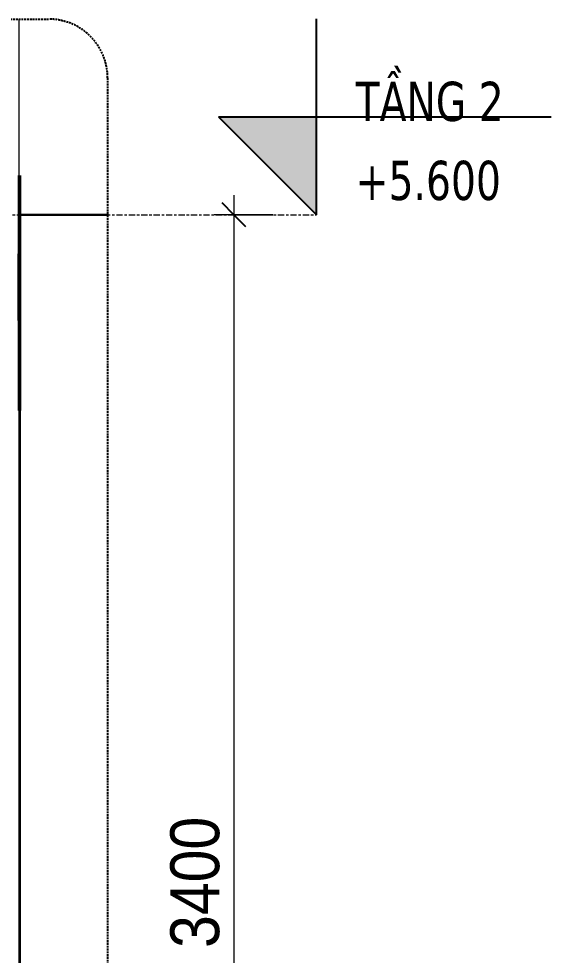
# Model space of a CAD drawing. Header units: millimetres. Extents: x 67190 to 250421, y 542 to 78637.
# Drawn here: x 93019 to 94380, y 3710 to 6100 of the extents above; entities that cross this region are included whole.
import ezdxf

# ---------------------------------------------------------------- set-up
doc = ezdxf.new("R2010")
doc.units = ezdxf.units.MM
doc.linetypes.add('Centre', pattern=[31.75, 6.35, -4.7625, 15.875, -4.7625])
doc.linetypes.add('Hidden', pattern=[7.14375, 4.7625, -2.38125])
for name, color, linetype, lineweight in [('0-5', 90, 'Continuous', 5), ('A-ANNO-DIMS', 211, 'Continuous', 9), ('A-ANNO-DIMS-50', 211, 'Continuous', 9), ('A-DETL-GENF', 92, 'Continuous', 18), ('A-DETL-GENF-4', 92, 'Hidden', 25), ('A-FLOR-FNSH-1', 250, 'Continuous', 35), ('A-FLOR-LEVL', 51, 'Continuous', 9), ('A-FLOR-LEVL-1', 51, 'Continuous', 25), ('A-FLOR-LEVL-2', 51, 'Centre', 9), ('A-FLOR-PATT-1', 253, 'Continuous', 18), ('A-WALL', 113, 'Continuous', 18), ('M-EQPM', 50, 'Continuous', 18), ('M-EQPM-2', 50, 'Continuous', 25), ('S-BEAM-1', 71, 'Continuous', 5), ('S-BEAM-3', 90, 'Continuous', 50), ('S-COLS', 52, 'Continuous', 18)]:
    doc.layers.add(name, color=color, linetype=linetype, lineweight=lineweight)
doc.styles.add('Tahoma_B_1', font='tahomabd.ttf', dxfattribs={"width": 0.85, "height": 100})
doc.styles.add('UTM Avo', font='', dxfattribs={"width": 0.9, "height": 125})
doc.styles.get('UTM Avo').set_extended_font_data('UTM Avo')
doc.dimstyles.new('1_Dim_chi_tiet_2_5', dxfattribs={"dimscale": 304.8, "dimtxt": 124.912619, "dimasz": 0.19685, "dimexe": 0.164042, "dimexo": 0.0625, "dimgap": 0.016404, "dimtad": 1, "dimdec": 0, "dimrnd": 5, "dimzin": 0, "dimdsep": 46, "dimtxsty": 'UTM Avo', "dimblk1": 'OBLIQUE', "dimblk2": 'OBLIQUE', "dimsah": 1, "dimcen": 0.09, "dimdle": 0.164042, "dimazin": 0, "dimtfac": 1, "dimtdec": 4, "dimtix": 1, "dimtmove": 0, "dimatfit": 3, "dimfxl": 0.328084, "dimfxlon": 1, "dimtvp": 1, "dimtolj": 1, "dimtzin": 0, "dimarcsym": 2})
pattern_1 = [(50, (-28433.55, 15875), (364.368, -31.878), [38.1, -419.1]), (355, (-28433.55, 15875), (-70.486, 382.113), [30.48, -335.28]), (100.451, (-28403.2, 15872.34), (293.885, 350.233), [32.38, -356.18]), (46.184, (-28433.55, 15976.6), (542.158, -84.086), [57.15, -628.65]), (96.636, (-28388.37, 15969.6), (474.805, 494.855), [48.57, -534.27]), (351.184, (-28433.55, 15976.6), (474.81, 494.85), [45.72, -502.92]), (21, (-28382.75, 15951.2), (303.2285, -204.5305), [38.1, -419.1]), (326, (-28382.75, 15951.2), (123.604, 368.376), [30.48, -335.28]), (71.451, (-28357.48, 15934.16), (426.834, 163.843), [32.38, -356.18]), (37.5, (-28433.55, 15875), (6.1766, 169.1102), [3.353, -327.863, 3.353, -337.007, -336.55]), (37.5, (-28433.55, 15875), (6.1766, 169.1102), [-671.576, 3.353, -333.197]), (7.5, (-28433.55, 15875), (133.639, 200.3615), [3.353, -190.703, 3.353, -320.243, -128.27]), (7.5, (-28433.55, 15875), (133.639, 200.3615), [-517.652, 3.353, -124.917]), (327.5, (-28546.83, 15875), (271.1818, -11.4584), [3.353, -123.647, 3.353, -392.887, -525.78]), (327.5, (-28546.83, 15875), (271.1818, -11.4584), [-523.24, 3.353, -522.427]), (317.5, (-28597.63, 15875), (296.2585, 50.853), [3.353, -161.747, 3.353, -259.791, -373.38]), (317.5, (-28597.63, 15875), (296.2585, 50.853), [-428.244, 3.353, -370.027]), (45, (-28433.55, 15875), (-125.7236, 125.7236), []), (45, (-28433.55, 16065.5), (-125.7236, 125.7236), [])]

# ---------------------------------------------------------------- blocks, each defined once
blk = doc.blocks.new('NCV_TKTC_KET CAU_rvt-2-TKCS_CĂN HỘ LOẠI 5 - MẶT CẮT 1')
at = {"layer": 'A-FLOR-PATT-1'}
h = blk.add_hatch(dxfattribs=at)
h.set_pattern_fill('FP_3', color=256, style=0, pattern_type=2)
h.set_pattern_definition(pattern_1)
h.paths.add_polyline_path([(-23764.6, 5330), (-23535.3, 5330), (-23535.3, 5335), (-24535.3, 5335), (-24535.3, 5330), (-23952.9, 5330)])
h.paths.add_polyline_path([(-23337.4, 5330), (-23336.9, 5330), (-23337.4, 5335)])
h = blk.add_hatch(dxfattribs=at)
h.set_pattern_fill('FP_3', color=256, style=0, pattern_type=2)
h.set_pattern_definition(pattern_1)
h.paths.add_polyline_path([(-23764.6, 5330), (-23535.3, 5330), (-23535.3, 5335), (-24535.3, 5335), (-24535.3, 5330), (-23952.9, 5330)])
h.paths.add_polyline_path([(-23337.4, 5330), (-23336.9, 5330), (-23337.4, 5335)])
at = {"layer": 'S-BEAM-1'}
for points in [[(-23337.4, 5500), (-23335.3, 5500.2), (-23335.3, 5700), (-23337.4, 5700), (-23337.4, 5500.1)], [(-23337.4, 5100), (-23335.3, 5100), (-23335.3, 5500), (-23336.9, 5500), (-23337.4, 5330)]]:
    blk.add_hatch(color=256, dxfattribs=at).paths.add_polyline_path(points)
at = {"layer": 'A-FLOR-FNSH-1'}
blk.add_line((-23336.9, 5330), (-23336.9, 5500), dxfattribs=at)
at = {"layer": 'S-BEAM-3'}
for p, q in [((-23335.3, 5700), (-23337.4, 5700)), ((-23335.3, 5500), (-23335.3, 5700)), ((-23335.3, 5100), (-23335.3, 5500)), ((-23337.4, 5100), (-23335.3, 5100))]:
    blk.add_line(p, q, dxfattribs=at)
blk = doc.blocks.new('TKTC_XREF_251221_MB TANG 2-7 - TKTC_XREF_251221_MB TANG 2-7-2039446-TKCS_CĂN HỘ LOẠI 5 - MẶT CẮT 1')
at = {"layer": 'M-EQPM-2'}
for p, q in [((-23110.2, 5600), (-23337.4, 5600)), ((-23337.4, 5600), (-23110.2, 5600))]:
    blk.add_line(p, q, dxfattribs=at)
blk = doc.blocks.new('BORDER VIEW - BORDER VIEW-2590111-TKCS_CĂN HỘ LOẠI 5 - MẶT CẮT 1')
at = {"layer": 'A-DETL-GENF-4'}
for p, q in [((-34067.4, 6098.9), (-23260.2, 6098.9)), ((-23110.2, 5948.9), (-23110.2, 1750))]:
    blk.add_line(p, q, dxfattribs=at)
blk.add_arc((-23260.2, 5948.9), 150, 0, 90, dxfattribs=at)
blk = doc.blocks.new('Level - CAO ĐỘ LEVEL-350587-TKCS_CĂN HỘ LOẠI 5 - MẶT CẮT 1')
at = {"layer": 'A-FLOR-LEVL'}
blk.add_hatch(color=256, dxfattribs=at).paths.add_polyline_path([(-22576.9, 2450), (-22576.9, 2200), (-22826.9, 2450)])
at = {"layer": 'A-FLOR-LEVL-1'}
for p, q in [((-22576.9, 2200), (-22576.9, 2700)), ((-22826.9, 2450), (-22576.9, 2200)), ((-22826.9, 2450), (-21976.9, 2450))]:
    blk.add_line(p, q, dxfattribs=at)
blk = doc.blocks.new('DIMBLOCK61-TKCS_CĂN HỘ LOẠI 5 - MẶT CẮT 1')
at = {"layer": 'A-ANNO-DIMS-50'}
for p, q in [((93568.7, 5650), (93568.7, 2150)), ((93668.7, 5600), (93518.7, 5600)), ((93568.7, 5600), (93668.7, 5600)), ((93668.7, 2200), (93518.7, 2200)), ((93568.7, 2200), (93668.7, 2200))]:
    blk.add_line(p, q, dxfattribs=at)
at = {"layer": 'A-ANNO-DIMS-50', "lineweight": 25}
for p, q in [((93568.7, 5600), (93538.7, 5630)), ((93568.7, 5600), (93598.7, 5570)), ((93568.7, 2200), (93538.7, 2230)), ((93568.7, 2200), (93598.7, 2170))]:
    blk.add_line(p, q, dxfattribs=at)
at = {"layer": 'A-ANNO-DIMS-50', "color": 0, "insert": (93406.4, 3728.8), "char_height": 125, "width": 410.824, "attachment_point": 1, "rotation": 90, "line_spacing_factor": 1.110334, "style": 'UTM Avo'}
blk.add_mtext('3400', dxfattribs=at)
blk = doc.blocks.new('_Oblique')
at = {"color": 0, "linetype": 'ByBlock', "lineweight": -2}
blk.add_line((-0.5, -0.5), (0.5, 0.5), dxfattribs=at)

msp = doc.modelspace()

# ---------------------------------------------------------------- linework, layer by layer
at = {"layer": 'A-FLOR-LEVL-2'}
msp.add_line((81637.1, 5600), (93779.7, 5600), dxfattribs=at)
at = {"layer": 'A-WALL'}
for p, q in [((93024.2, 5400), (93021.3, 5400)), ((93024.2, 2150), (93024.2, 5400)), ((93019.6, 5100), (93019.6, 2300))]:
    msp.add_line(p, q, dxfattribs=at)
at = {"layer": 'S-COLS'}
for p, q in [((93019.6, 6098.9), (93019.6, 5700)), ((93019.6, 5100), (93019.6, 2300))]:
    msp.add_line(p, q, dxfattribs=at)

# ---------------------------------------------------------------- block references
at = {"layer": '0-5'}
msp.add_blockref('NCV_TKTC_KET CAU_rvt-2-TKCS_CĂN HỘ LOẠI 5 - MẶT CẮT 1', (116356.6, 0), dxfattribs=at)
at = {"layer": 'A-DETL-GENF'}
msp.add_blockref('BORDER VIEW - BORDER VIEW-2590111-TKCS_CĂN HỘ LOẠI 5 - MẶT CẮT 1', (116356.6, 0), dxfattribs=at)
at = {"layer": 'A-FLOR-LEVL-1'}
msp.add_blockref('Level - CAO ĐỘ LEVEL-350587-TKCS_CĂN HỘ LOẠI 5 - MẶT CẮT 1', (116356.6, 3400), dxfattribs=at)
at = {"layer": 'M-EQPM'}
msp.add_blockref('TKTC_XREF_251221_MB TANG 2-7 - TKTC_XREF_251221_MB TANG 2-7-2039446-TKCS_CĂN HỘ LOẠI 5 - MẶT CẮT 1', (116356.6, 0), dxfattribs=at)

# ---------------------------------------------------------------- texts
at = {"layer": 'A-FLOR-LEVL', "char_height": 100, "line_spacing_factor": 0.996129, "style": 'Tahoma_B_1'}
for s, insert, width, attachment_point in [('\\pt510,1020,1530,2040,2550,3060,3570,4080,4590,5100,5610,6120,6630,7140,7650,8160,8670,9180,9690,10200,10710,11220,11730,12240,12750,13260,13770,14280,14790,15300,15810,16320;TẦNG 2', (93880, 5837.2), 452.625, 7), ('\\pt212.5,425,637.5,850,1062.5,1275,1487.5,1700,1912.5,2125,2337.5,2550,2762.5,2975,3187.5,3400,3612.5,3825,4037.5,4250,4462.5,4675,4887.5,5100,5312.5,5525,5737.5,5950,6162.5,6375,6587.5,6800;+5.600', (93880, 5737.5), 441.575, 1)]:
    msp.add_mtext(s, dxfattribs=dict(at, insert=insert, width=width, attachment_point=attachment_point))

# ---------------------------------------------------------------- dimensions: what is measured, and where the dimension line sits
at = {"layer": 'A-ANNO-DIMS'}
dim = msp.add_linear_dim(base=(93568.7, 2200), p1=(93668.7, 5600), p2=(93668.7, 2200), angle=90, dimstyle='1_Dim_chi_tiet_2_5', override={"dimpost": '<>', "dimfxl": 3400}, dxfattribs=at)
dim.commit()
dim.dimension.update_dxf_attribs({"geometry": 'DIMBLOCK61-TKCS_CĂN HỘ LOẠI 5 - MẶT CẮT 1', "text_midpoint": (93499.1, 3900)})

doc.saveas('drawing.dxf')
